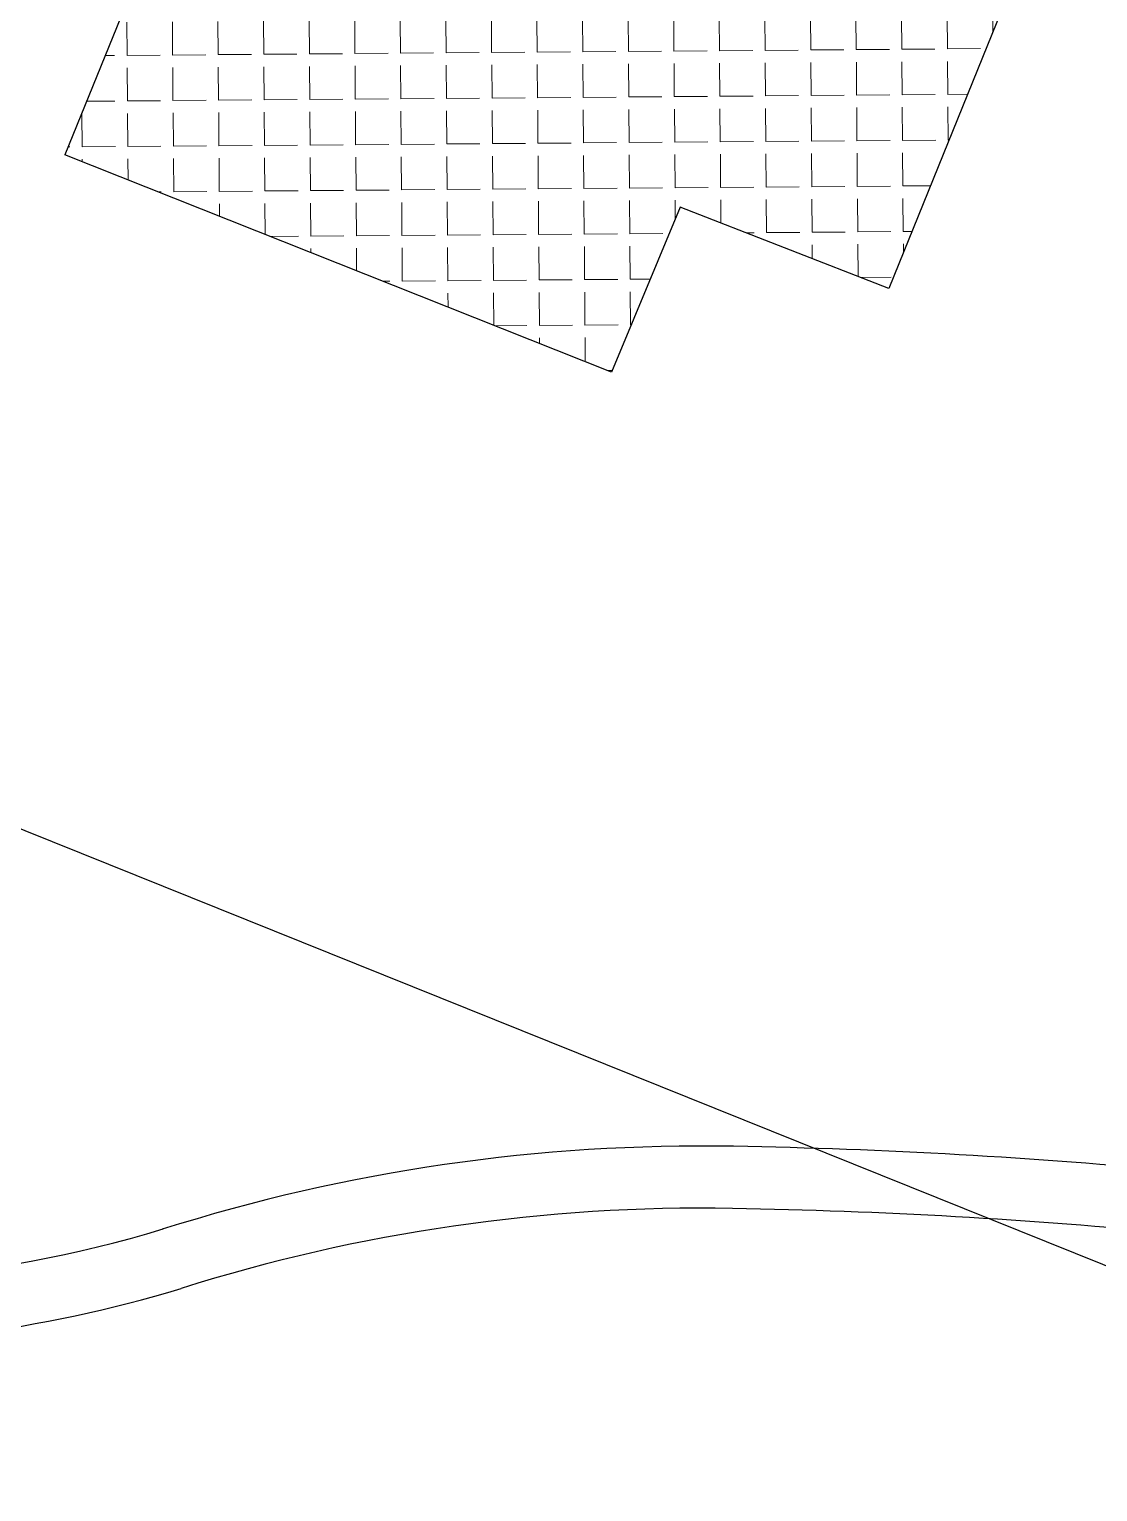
# Model space of a CAD drawing. Header units: metres. Extents: x 324293 to 653279, y 3585589 to 7191434.
# Drawn here: x 334583.17 to 334596.06, y 3600521.43 to 3600539.09 of the extents above; entities that cross this region are included whole.
import ezdxf

# ---------------------------------------------------------------- set-up
doc = ezdxf.new("R2010")
doc.units = ezdxf.units.M
for name, color, linetype in [('asfalt tarahi', 1, 'Continuous'), ('divar', 255, 'Continuous'), ('shouldr', 6, 'Continuous')]:
    doc.layers.add(name, color=color, linetype=linetype)
doc.layers.add('tex', color=30, linetype='Continuous', lineweight=5)

msp = doc.modelspace()

# ---------------------------------------------------------------- hatches: boundary and pattern name
at = {"layer": 'tex'}
h = msp.add_hatch(dxfattribs=at)
h.set_pattern_fill('ANGLE', color=256, scale=2, angle=0.44987, style=0)
h.set_pattern_definition([(0.449870306, (28282.74744, -2517.61144), (-0.00431840056, 0.54998304648), [0.4, -0.15]), (90.449870306, (28282.74744, -2517.61144), (-0.54998304648, -0.00431840056), [0.4, -0.15])])
h.paths.add_polyline_path([(334595.80748, 3600541.54341), (334586.70875, 3600545.23799), (334583.5953, 3600537.5704), (334590.19511, 3600534.94614), (334591.0225, 3600536.9367), (334593.53927, 3600535.95743)])

# ---------------------------------------------------------------- linework, layer by layer
at = {"layer": 'asfalt tarahi', "color": 1, "elevation": 1313.25213}
msp.add_lwpolyline([(334602.36792, 3600523.82676, 0.03888659), (334591.6539, 3600524.85324, 0.08116446), (334584.99889, 3600523.88693)], format="xyb", dxfattribs=at)
at = {"layer": 'asfalt tarahi', "color": 1}
msp.add_arc((334580.28277, 3600539.58918, 1313.25213), 16.39519, 250.074135, 286.71744, dxfattribs=at)
at = {"layer": 'divar'}
for p, q in [((334586.70875, 3600545.23799, 1313.25213), (334583.5953, 3600537.5704, 1313.25213)), ((334595.80748, 3600541.54341, 1313.25213), (334593.53927, 3600535.95743, 1313.25213)), ((334590.19511, 3600534.94614, 1313.25213), (334583.5953, 3600537.5704, 1313.25213)), ((334591.0225, 3600536.9367, 1313.25213), (334590.19511, 3600534.94614, 1313.25213)), ((334593.53927, 3600535.95743, 1313.25213), (334591.0225, 3600536.9367, 1313.25213)), ((334565.96862, 3600536.31397, 1313.25213), (334602.94559, 3600521.43384, 1313.25213))]:
    msp.add_line(p, q, dxfattribs=at)
at = {"layer": 'shouldr', "elevation": 1313.25213, "flags": 128}
msp.add_lwpolyline([(334602.49721, 3600524.56553, 0.03888659), (334591.66723, 3600525.60312, 0.08116446), (334584.77283, 3600524.60205, 0.08116446)], format="xyb", dxfattribs=at)
at = {"layer": 'shouldr'}
msp.add_arc((334580.28277, 3600539.58918, 1313.25213), 15.64519, 262.70015, 286.71744, dxfattribs=at)

doc.saveas('drawing.dxf')
